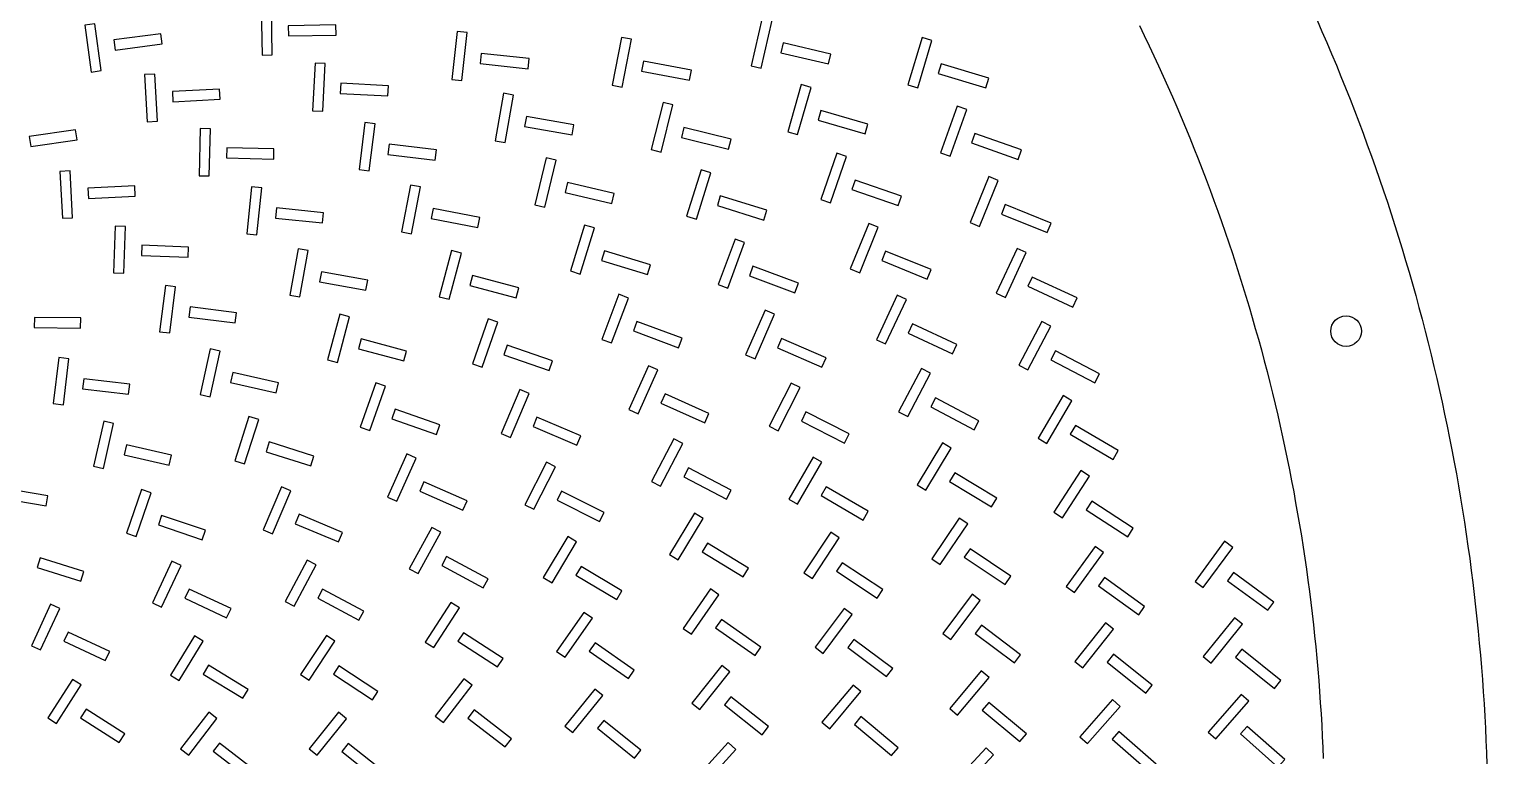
# Model space of a CAD drawing. Header units: millimetres. Extents: x -195 to 195, y -219 to 195.
# Drawn here: x 52.1 to 194.9, y 6.9 to 78.2 of the extents above; entities that cross this region are included whole.
import ezdxf

# ---------------------------------------------------------------- set-up
doc = ezdxf.new("R2010")
doc.units = ezdxf.units.MM
for name, color, linetype in [('NPTH', 9, 'Continuous'), ('OUTLINE', 7, 'Continuous'), ('TOP_CU', 1, 'Continuous'), ('TOP_SLOT', 3, 'Continuous')]:
    doc.layers.add(name, color=color, linetype=linetype)

msp = doc.modelspace()

# ---------------------------------------------------------------- linework, layer by layer
at = {"layer": 'NPTH'}
msp.add_circle((181.11, 48.53), 1.5, dxfattribs=at)
at = {"layer": 'OUTLINE'}
msp.add_lwpolyline([(178.27, 79.02), (178.75, 77.93), (179.23, 76.83), (179.7, 75.73), (180.16, 74.62), (180.61, 73.52), (181.06, 72.41), (181.5, 71.29), (181.93, 70.18), (182.36, 69.06), (182.78, 67.94), (183.19, 66.82), (183.6, 65.69), (184, 64.57), (184.39, 63.44), (184.78, 62.3), (185.16, 61.17), (185.53, 60.03), (185.89, 58.89), (186.25, 57.75), (186.6, 56.61), (186.95, 55.46), (187.28, 54.31), (187.61, 53.16), (187.94, 52.01), (188.25, 50.85), (188.56, 49.7), (188.86, 48.54), (189.16, 47.38), (189.44, 46.22), (189.72, 45.06), (190, 43.89), (190.26, 42.72), (190.52, 41.56), (190.77, 40.39), (191.02, 39.22), (191.25, 38.04), (191.48, 36.87), (191.71, 35.69), (191.92, 34.52), (192.13, 33.34), (192.33, 32.16), (192.52, 30.98), (192.71, 29.8), (192.89, 28.61), (193.06, 27.43), (193.23, 26.24), (193.38, 25.06), (193.53, 23.87), (193.68, 22.68), (193.81, 21.49), (193.94, 20.3), (194.06, 19.11), (194.17, 17.92), (194.28, 16.73), (194.38, 15.54), (194.47, 14.35), (194.56, 13.15), (194.63, 11.96), (194.7, 10.76), (194.77, 9.57), (194.82, 8.37), (194.87, 7.18), (194.91, 5.98)], dxfattribs=at)
at = {"layer": 'TOP_CU'}
for points in [[(74.88, 75.61), (75.88, 75.63), (75.8, 80.3), (74.8, 80.28)], [(58.12, 73.95), (59.11, 74.09), (58.5, 78.68), (57.51, 78.54)], [(77.45, 78.49), (77.46, 77.49), (82.14, 77.57), (82.12, 78.57)], [(122.8, 74.56), (123.78, 74.33), (124.87, 79.02), (123.9, 79.25)], [(60.5, 76.1), (65.09, 76.72), (64.95, 77.71), (60.36, 77.09)], [(93.47, 73.23), (94.47, 73.12), (94.98, 77.81), (93.99, 77.92)], [(109.2, 72.66), (110.18, 72.47), (111.07, 77.16), (110.09, 77.34)], [(138.17, 72.69), (139.13, 72.4), (140.53, 77.05), (139.57, 77.34)], [(96.36, 75.78), (96.26, 74.79), (100.95, 74.27), (101.06, 75.27)], [(125.95, 76.81), (125.72, 75.83), (130.4, 74.74), (130.63, 75.71)], [(79.83, 70.15), (80.83, 70.1), (81.07, 74.77), (80.07, 74.82)], [(112.08, 74.03), (116.76, 73.14), (116.95, 74.12), (112.27, 75.01)], [(141.43, 74.76), (141.15, 73.8), (145.8, 72.41), (146.09, 73.36)], [(63.62, 69.07), (64.62, 69.13), (64.36, 73.75), (63.36, 73.69)], [(66.1, 72.03), (66.15, 71.03), (70.78, 71.28), (70.72, 72.28)], [(82.59, 72.85), (82.54, 71.85), (87.21, 71.61), (87.26, 72.6)], [(97.74, 67.21), (98.72, 67.03), (99.53, 71.68), (98.55, 71.86)], [(126.39, 68.09), (127.35, 67.81), (128.69, 72.43), (127.72, 72.71)], [(113.02, 66.34), (113.99, 66.1), (115.15, 70.72), (114.18, 70.96)], [(129.64, 70.17), (129.37, 69.21), (133.99, 67.87), (134.26, 68.83)], [(141.38, 66.01), (142.32, 65.68), (143.94, 70.26), (143, 70.59)], [(84.39, 64.37), (85.38, 64.24), (85.95, 68.88), (84.95, 69)], [(100.61, 68.59), (105.26, 67.79), (105.44, 68.77), (100.79, 69.58)], [(52.07, 67.63), (52.22, 66.64), (56.75, 67.29), (56.61, 68.28)], [(68.71, 63.77), (69.71, 63.75), (69.82, 68.37), (68.82, 68.4)], [(116.22, 68.51), (115.97, 67.54), (120.6, 66.39), (120.84, 67.36)], [(144.74, 67.93), (144.4, 66.99), (148.98, 65.37), (149.31, 66.31)], [(71.42, 66.52), (71.4, 65.52), (76.02, 65.41), (76.05, 66.41)], [(87.33, 66.86), (87.21, 65.87), (91.85, 65.3), (91.97, 66.3)], [(129.63, 61.44), (130.58, 61.12), (132.15, 65.66), (131.21, 65.99)], [(101.62, 60.93), (102.6, 60.7), (103.69, 65.29), (102.72, 65.52)], [(116.48, 59.81), (117.44, 59.51), (118.85, 64.06), (117.9, 64.36)], [(55.31, 59.61), (56.31, 59.66), (56.07, 64.24), (55.07, 64.18)], [(88.54, 58.28), (89.52, 58.09), (90.4, 62.67), (89.42, 62.86)], [(104.81, 63.11), (104.58, 62.14), (109.17, 61.04), (109.4, 62.02)], [(132.99, 63.35), (132.67, 62.41), (137.21, 60.84), (137.54, 61.78)], [(144.26, 59.19), (145.19, 58.81), (147.02, 63.31), (146.1, 63.69)], [(57.82, 62.54), (57.88, 61.54), (62.45, 61.78), (62.4, 62.78)], [(73.38, 58.09), (74.37, 57.99), (74.85, 62.59), (73.85, 62.69)], [(119.79, 61.8), (119.5, 60.84), (124.05, 59.43), (124.34, 60.39)], [(76.29, 60.62), (76.19, 59.62), (80.8, 59.15), (80.9, 60.15)], [(91.65, 60.56), (91.46, 59.58), (96.04, 58.7), (96.23, 59.68)], [(147.71, 60.95), (147.33, 60.02), (151.83, 58.19), (152.2, 59.11)], [(60.33, 54.26), (61.33, 54.22), (61.5, 58.8), (60.5, 58.83)], [(105.11, 54.43), (106.07, 54.13), (107.45, 58.65), (106.49, 58.94)], [(132.53, 54.64), (133.46, 54.26), (135.27, 58.72), (134.34, 59.1)], [(119.57, 53.09), (120.51, 52.74), (122.17, 57.21), (121.24, 57.56)], [(63.09, 56.95), (63.06, 55.95), (67.63, 55.78), (67.67, 56.77)], [(77.59, 52.06), (78.57, 51.88), (79.4, 56.43), (78.42, 56.61)], [(92.25, 51.91), (93.22, 51.66), (94.42, 56.17), (93.45, 56.43)], [(108.43, 56.4), (108.14, 55.45), (112.65, 54.07), (112.94, 55.02)], [(135.99, 56.37), (135.61, 55.45), (140.07, 53.64), (140.45, 54.57)], [(146.82, 52.24), (147.73, 51.82), (149.77, 56.23), (148.87, 56.65)], [(80.69, 54.35), (80.51, 53.37), (85.06, 52.54), (85.24, 53.52)], [(122.99, 54.89), (122.64, 53.96), (127.1, 52.29), (127.45, 53.23)], [(64.84, 48.47), (65.83, 48.35), (66.41, 52.89), (65.42, 53.02)], [(95.51, 53.98), (95.25, 53.01), (99.77, 51.81), (100.03, 52.78)], [(150.35, 53.83), (149.92, 52.93), (154.33, 50.88), (154.75, 51.79)], [(108.18, 47.72), (109.12, 47.37), (110.78, 51.78), (109.84, 52.14)], [(135.99, 47.27), (138.02, 51.63), (137.11, 52.05), (135.08, 47.69)], [(67.84, 50.9), (67.71, 49.91), (72.25, 49.33), (72.38, 50.32)], [(81.3, 45.72), (82.27, 45.46), (83.46, 49.93), (82.49, 50.19)], [(122.27, 46.22), (123.19, 45.81), (125.1, 50.18), (124.19, 50.58)], [(52.57, 49.87), (52.56, 48.87), (57.1, 48.83), (57.11, 49.83)], [(95.51, 45.31), (96.46, 44.99), (97.97, 49.4), (97.03, 49.73)], [(111.27, 48.55), (115.69, 46.89), (116.04, 47.83), (111.62, 49.48)], [(138.62, 49.25), (138.2, 48.34), (142.55, 46.31), (142.98, 47.21)], [(149.05, 45.18), (149.93, 44.72), (152.18, 49.02), (151.3, 49.48)], [(84.58, 47.76), (84.32, 46.79), (88.79, 45.6), (89.05, 46.57)], [(98.91, 47.14), (98.59, 46.2), (103.01, 44.68), (103.33, 45.63)], [(125.79, 47.82), (125.38, 46.9), (129.75, 44.99), (130.15, 45.9)], [(54.42, 41.43), (55.42, 41.31), (55.94, 45.81), (54.95, 45.93)], [(68.81, 42.31), (69.78, 42.09), (70.78, 46.56), (69.8, 46.78)], [(152.64, 46.6), (152.18, 45.72), (156.48, 43.46), (156.94, 44.35)], [(72.01, 44.46), (71.8, 43.48), (76.27, 42.49), (76.48, 43.46)], [(110.83, 40.83), (111.75, 40.42), (113.68, 44.73), (112.76, 45.14)], [(137.26, 40.62), (138.15, 40.15), (140.4, 44.4), (139.52, 44.87)], [(57.41, 43.86), (57.3, 42.87), (61.8, 42.34), (61.92, 43.33)], [(84.51, 39.1), (85.45, 38.77), (86.99, 43.13), (86.04, 43.46)], [(124.58, 39.2), (125.47, 38.74), (127.63, 42.99), (126.74, 43.44)], [(98.31, 38.49), (99.23, 38.1), (101.05, 42.41), (100.13, 42.8)], [(114.37, 42.38), (113.96, 41.47), (118.27, 39.54), (118.68, 40.45)], [(140.88, 41.99), (140.41, 41.11), (144.66, 38.85), (145.12, 39.74)], [(150.93, 38.02), (151.8, 37.52), (154.25, 41.7), (153.39, 42.21)], [(73.15, 35.5), (74.55, 39.87), (73.59, 40.17), (72.2, 35.81)], [(87.94, 40.88), (87.6, 39.93), (91.97, 38.4), (92.3, 39.34)], [(101.44, 39.16), (105.74, 37.35), (106.13, 38.27), (101.82, 40.09)], [(128.18, 40.6), (127.73, 39.71), (131.97, 37.55), (132.43, 38.44)], [(58.35, 35.27), (59.33, 35.04), (60.33, 39.47), (59.36, 39.69)], [(154.59, 39.27), (154.09, 38.41), (158.28, 35.95), (158.78, 36.82)], [(61.59, 37.37), (61.37, 36.39), (65.79, 35.39), (66.01, 36.36)], [(75.59, 37.66), (75.28, 36.7), (79.65, 35.31), (79.95, 36.26)], [(113.05, 33.79), (113.93, 33.33), (116.13, 37.5), (115.24, 37.97)], [(139.08, 33.45), (139.94, 32.94), (142.41, 37.06), (141.55, 37.58)], [(87.18, 32.25), (88.1, 31.85), (89.97, 36.08), (89.06, 36.48)], [(126.49, 32.06), (127.35, 31.56), (129.75, 35.67), (128.88, 36.18)], [(100.62, 31.5), (101.51, 31.05), (103.63, 35.21), (102.74, 35.66)], [(116.68, 35.12), (116.21, 34.23), (120.39, 32.04), (120.85, 32.92)], [(142.76, 34.63), (142.24, 33.77), (146.37, 31.3), (146.88, 32.16)], [(152.48, 30.78), (153.32, 30.23), (155.97, 34.3), (155.13, 34.85)], [(49.48, 33.14), (49.3, 32.16), (53.72, 31.38), (53.9, 32.36)], [(61.6, 28.72), (62.55, 28.4), (64.02, 32.68), (63.07, 33.01)], [(74.99, 29.03), (75.91, 28.64), (77.69, 32.86), (76.77, 33.24)], [(90.74, 33.75), (90.33, 32.84), (94.56, 30.96), (94.97, 31.88)], [(130.16, 33.25), (129.66, 32.39), (133.78, 30), (134.28, 30.86)], [(104.24, 32.84), (103.79, 31.95), (107.95, 29.84), (108.41, 30.73)], [(156.19, 31.85), (155.65, 31.01), (159.71, 28.36), (160.26, 29.2)], [(65.04, 30.46), (64.72, 29.52), (69, 28.05), (69.33, 28.99)], [(78.53, 30.56), (78.14, 29.64), (82.36, 27.85), (82.75, 28.77)], [(114.82, 26.63), (115.67, 26.11), (118.12, 30.14), (117.27, 30.66)], [(140.52, 26.2), (141.35, 25.64), (144.03, 29.63), (143.2, 30.19)], [(89.31, 25.21), (90.19, 24.74), (92.39, 28.8), (91.51, 29.28)], [(127.99, 24.82), (128.82, 24.27), (131.45, 28.25), (130.61, 28.8)], [(102.44, 24.36), (103.3, 23.85), (105.7, 27.85), (104.84, 28.37)], [(118.52, 27.72), (118, 26.87), (122.03, 24.42), (122.55, 25.27)], [(144.26, 27.18), (143.7, 26.35), (147.69, 23.67), (148.25, 24.5)], [(154.49, 22.89), (157.33, 26.82), (156.52, 27.41), (153.68, 23.47)], [(166.31, 23.96), (167.11, 23.37), (170.01, 27.32), (169.21, 27.91)], [(53.14, 26.29), (52.84, 25.34), (57.12, 23.99), (57.42, 24.94)], [(64.13, 21.87), (65.03, 21.44), (66.96, 25.55), (66.05, 25.97)], [(77.15, 22.02), (78.03, 21.55), (80.19, 25.59), (79.31, 26.06)], [(92.97, 26.43), (92.5, 25.55), (96.56, 23.35), (97.04, 24.23)], [(131.72, 25.81), (131.17, 24.98), (135.15, 22.35), (135.7, 23.19)], [(106.14, 25.45), (105.63, 24.59), (109.64, 22.19), (110.15, 23.05)], [(157.44, 24.37), (156.85, 23.56), (160.79, 20.71), (161.37, 21.53)], [(170.07, 24.86), (169.48, 24.05), (173.43, 21.15), (174.02, 21.95)], [(67.73, 23.23), (67.31, 22.32), (71.41, 20.4), (71.84, 21.31)], [(80.81, 23.22), (80.34, 22.34), (84.38, 20.18), (84.85, 21.06)], [(116.14, 19.37), (116.96, 18.8), (119.65, 22.66), (118.83, 23.24)], [(52.27, 17.67), (53.17, 17.25), (55.07, 21.32), (54.16, 21.74)], [(90.87, 18.03), (91.71, 17.49), (94.23, 21.37), (93.39, 21.91)], [(141.58, 18.88), (142.38, 18.28), (145.27, 22.12), (144.47, 22.72)], [(103.75, 17.11), (104.57, 16.54), (107.25, 20.37), (106.43, 20.94)], [(119.9, 20.23), (119.33, 19.41), (123.2, 16.71), (123.77, 17.53)], [(129.88, 16.92), (132.72, 20.74), (131.92, 21.33), (129.08, 17.52)], [(167.11, 16.6), (167.89, 15.97), (170.97, 19.79), (170.19, 20.41)], [(55.46, 18.11), (59.52, 16.21), (59.95, 17.11), (55.88, 19.01)], [(65.9, 14.78), (66.75, 14.26), (69.11, 18.13), (68.25, 18.65)], [(78.65, 14.85), (79.49, 14.3), (82.01, 18.12), (81.18, 18.67)], [(94.62, 18.95), (94.07, 18.11), (97.95, 15.59), (98.5, 16.43)], [(145.37, 19.67), (144.77, 18.87), (148.61, 15.98), (149.21, 16.78)], [(154.52, 16.12), (155.31, 15.49), (158.33, 19.29), (157.55, 19.91)], [(107.53, 17.94), (106.95, 17.12), (110.78, 14.44), (111.35, 15.26)], [(132.86, 18.29), (132.27, 17.49), (136.08, 14.64), (136.68, 15.44)], [(170.91, 17.32), (170.29, 16.54), (174.1, 13.47), (174.73, 14.25)], [(69.63, 15.75), (69.11, 14.89), (72.99, 12.54), (73.51, 13.39)], [(117, 12.04), (117.78, 11.42), (120.71, 15.11), (119.93, 15.73)], [(158.33, 16.83), (157.7, 16.05), (161.5, 13.02), (162.12, 13.81)], [(53.88, 10.59), (54.72, 10.05), (57.14, 13.83), (56.29, 14.37)], [(82.42, 15.71), (81.87, 14.87), (85.69, 12.35), (86.24, 13.19)], [(91.86, 10.75), (92.65, 10.14), (95.47, 13.8), (94.67, 14.41)], [(142.27, 11.51), (143.04, 10.87), (146.12, 14.56), (145.35, 15.2)], [(104.56, 9.79), (105.34, 9.16), (108.27, 12.79), (107.49, 13.42)], [(129.75, 10.16), (130.52, 9.51), (133.57, 13.17), (132.81, 13.81)], [(167.59, 9.2), (168.34, 8.54), (171.58, 12.22), (170.83, 12.88)], [(57.64, 11.44), (57.1, 10.59), (60.88, 8.18), (61.42, 9.02)], [(120.81, 12.66), (120.19, 11.88), (123.88, 8.94), (124.5, 9.73)], [(146.09, 12.11), (145.45, 11.34), (149.14, 8.26), (149.78, 9.03)], [(155.02, 8.73), (155.77, 8.07), (158.97, 11.72), (158.22, 12.38)], [(67.69, 6.93), (70.45, 10.53), (69.65, 11.14), (66.89, 7.54)], [(79.5, 7.56), (80.28, 6.94), (83.14, 10.51), (82.36, 11.14)], [(95.66, 11.37), (95.06, 10.57), (98.72, 7.76), (99.33, 8.55)], [(108.38, 10.35), (107.75, 9.57), (111.38, 6.63), (112.01, 7.41)], [(132.93, 9.95), (136.58, 6.89), (137.22, 7.66), (133.57, 10.71)], [(158.85, 9.26), (158.19, 8.51), (161.84, 5.31), (162.5, 6.06)], [(171.42, 9.76), (170.76, 9.01), (174.44, 5.77), (175.1, 6.52)], [(70.71, 8.1), (70.1, 7.31), (73.7, 4.55), (74.31, 5.34)], [(83.33, 8.08), (82.7, 7.3), (86.27, 4.44), (86.9, 5.22)], [(117.4, 4.67), (118.14, 4), (121.3, 7.5), (120.56, 8.17)], [(142.57, 4.12), (143.3, 3.44), (146.57, 6.97), (145.84, 7.65)]]:
    msp.add_lwpolyline(points, close=True, dxfattribs=at)
msp.add_lwpolyline([(160.86, 78.51), (161.34, 77.52), (161.81, 76.53), (162.28, 75.54), (162.74, 74.54), (163.2, 73.54), (163.64, 72.54), (164.09, 71.53), (164.52, 70.52), (164.95, 69.51), (165.37, 68.5), (165.79, 67.48), (166.2, 66.47), (166.61, 65.44), (167.01, 64.42), (167.4, 63.4), (167.78, 62.37), (168.16, 61.34), (168.54, 60.3), (168.9, 59.27), (169.26, 58.23), (169.62, 57.19), (169.97, 56.15), (170.31, 55.11), (170.64, 54.06), (170.97, 53.01), (171.29, 51.96), (171.61, 50.91), (171.92, 49.86), (172.22, 48.8), (172.52, 47.74), (172.81, 46.68), (173.09, 45.62), (173.37, 44.56), (173.64, 43.49), (173.9, 42.43), (174.16, 41.36), (174.41, 40.29), (174.65, 39.22), (174.89, 38.15), (175.12, 37.07), (175.34, 36), (175.56, 34.92), (175.77, 33.84), (175.98, 32.76), (176.17, 31.68), (176.36, 30.6), (176.55, 29.52), (176.73, 28.44), (176.9, 27.35), (177.06, 26.26), (177.22, 25.18), (177.37, 24.09), (177.52, 23), (177.65, 21.91), (177.78, 20.82), (177.91, 19.73), (178.03, 18.64), (178.14, 17.55), (178.24, 16.45), (178.34, 15.36), (178.43, 14.26), (178.51, 13.17), (178.59, 12.07), (178.66, 10.98), (178.73, 9.88), (178.78, 8.78), (178.83, 7.69), (178.88, 6.59)], dxfattribs=at)
at = {"layer": 'TOP_SLOT'}
for points in [[(75.8, 80.3), (74.8, 80.28), (74.88, 75.61), (75.88, 75.63)], [(58.5, 78.68), (57.51, 78.54), (58.12, 73.95), (59.11, 74.09)], [(82.14, 77.57), (82.12, 78.57), (77.45, 78.49), (77.46, 77.49)], [(124.87, 79.02), (123.9, 79.25), (122.8, 74.56), (123.78, 74.33)], [(65.09, 76.72), (64.95, 77.71), (60.36, 77.09), (60.5, 76.1)], [(94.98, 77.81), (93.99, 77.92), (93.47, 73.23), (94.47, 73.12)], [(111.07, 77.16), (110.09, 77.34), (109.2, 72.66), (110.18, 72.47)], [(140.53, 77.05), (139.57, 77.34), (138.17, 72.69), (139.13, 72.4)], [(100.95, 74.27), (101.06, 75.27), (96.36, 75.78), (96.26, 74.79)], [(130.4, 74.74), (130.63, 75.71), (125.95, 76.81), (125.72, 75.83)], [(81.07, 74.77), (80.07, 74.82), (79.83, 70.15), (80.83, 70.1)], [(116.76, 73.14), (116.95, 74.12), (112.27, 75.01), (112.08, 74.03)], [(145.8, 72.41), (146.09, 73.36), (141.43, 74.76), (141.15, 73.8)], [(64.36, 73.75), (63.36, 73.69), (63.62, 69.07), (64.62, 69.13)], [(70.78, 71.28), (70.72, 72.28), (66.1, 72.03), (66.15, 71.03)], [(87.21, 71.61), (87.26, 72.6), (82.59, 72.85), (82.54, 71.85)], [(99.53, 71.68), (98.55, 71.86), (97.74, 67.21), (98.72, 67.03)], [(128.69, 72.43), (127.72, 72.71), (126.39, 68.09), (127.35, 67.81)], [(115.15, 70.72), (114.18, 70.96), (113.02, 66.34), (113.99, 66.1)], [(133.99, 67.87), (134.26, 68.83), (129.64, 70.17), (129.37, 69.21)], [(143.94, 70.26), (143, 70.59), (141.38, 66.01), (142.32, 65.68)], [(85.95, 68.88), (84.95, 69), (84.39, 64.37), (85.38, 64.24)], [(105.26, 67.79), (105.44, 68.77), (100.79, 69.58), (100.61, 68.59)], [(56.75, 67.29), (56.61, 68.28), (52.07, 67.63), (52.22, 66.64)], [(69.82, 68.37), (68.82, 68.4), (68.71, 63.77), (69.71, 63.75)], [(120.6, 66.39), (120.84, 67.36), (116.22, 68.51), (115.97, 67.54)], [(148.98, 65.37), (149.31, 66.31), (144.74, 67.93), (144.4, 66.99)], [(76.02, 65.41), (76.05, 66.41), (71.42, 66.52), (71.4, 65.52)], [(91.85, 65.3), (91.97, 66.3), (87.33, 66.86), (87.21, 65.87)], [(132.15, 65.66), (131.21, 65.99), (129.63, 61.44), (130.58, 61.12)], [(103.69, 65.29), (102.72, 65.52), (101.62, 60.93), (102.6, 60.7)], [(118.85, 64.06), (117.9, 64.36), (116.48, 59.81), (117.44, 59.51)], [(56.07, 64.24), (55.07, 64.18), (55.31, 59.61), (56.31, 59.66)], [(90.4, 62.67), (89.42, 62.86), (88.54, 58.28), (89.52, 58.09)], [(109.17, 61.04), (109.4, 62.02), (104.81, 63.11), (104.58, 62.14)], [(137.21, 60.84), (137.54, 61.78), (132.99, 63.35), (132.67, 62.41)], [(147.02, 63.31), (146.1, 63.69), (144.26, 59.19), (145.19, 58.81)], [(62.45, 61.78), (62.4, 62.78), (57.82, 62.54), (57.88, 61.54)], [(74.85, 62.59), (73.85, 62.69), (73.38, 58.09), (74.37, 57.99)], [(124.05, 59.43), (124.34, 60.39), (119.79, 61.8), (119.5, 60.84)], [(80.8, 59.15), (80.9, 60.15), (76.29, 60.62), (76.19, 59.62)], [(96.04, 58.7), (96.23, 59.68), (91.65, 60.56), (91.46, 59.58)], [(151.83, 58.19), (152.2, 59.11), (147.71, 60.95), (147.33, 60.02)], [(61.5, 58.8), (60.5, 58.83), (60.33, 54.26), (61.33, 54.22)], [(107.45, 58.65), (106.49, 58.94), (105.11, 54.43), (106.07, 54.13)], [(135.27, 58.72), (134.34, 59.1), (132.53, 54.64), (133.46, 54.26)], [(122.17, 57.21), (121.24, 57.56), (119.57, 53.09), (120.51, 52.74)], [(67.63, 55.78), (67.67, 56.77), (63.09, 56.95), (63.06, 55.95)], [(79.4, 56.43), (78.42, 56.61), (77.59, 52.06), (78.57, 51.88)], [(94.42, 56.17), (93.45, 56.43), (92.25, 51.91), (93.22, 51.66)], [(112.65, 54.07), (112.94, 55.02), (108.43, 56.4), (108.14, 55.45)], [(140.07, 53.64), (140.45, 54.57), (135.99, 56.37), (135.61, 55.45)], [(149.77, 56.23), (148.87, 56.65), (146.82, 52.24), (147.73, 51.82)], [(85.06, 52.54), (85.24, 53.52), (80.69, 54.35), (80.51, 53.37)], [(127.1, 52.29), (127.45, 53.23), (122.99, 54.89), (122.64, 53.96)], [(66.41, 52.89), (65.42, 53.02), (64.84, 48.47), (65.83, 48.35)], [(99.77, 51.81), (100.03, 52.78), (95.51, 53.98), (95.25, 53.01)], [(154.33, 50.88), (154.75, 51.79), (150.35, 53.83), (149.92, 52.93)], [(110.78, 51.78), (109.84, 52.14), (108.18, 47.72), (109.12, 47.37)], [(138.02, 51.63), (137.11, 52.05), (135.08, 47.69), (135.99, 47.27)], [(72.25, 49.33), (72.38, 50.32), (67.84, 50.9), (67.71, 49.91)], [(83.46, 49.93), (82.49, 50.19), (81.3, 45.72), (82.27, 45.46)], [(125.1, 50.18), (124.19, 50.58), (122.27, 46.22), (123.19, 45.81)], [(57.1, 48.83), (57.11, 49.83), (52.57, 49.87), (52.56, 48.87)], [(97.97, 49.4), (97.03, 49.73), (95.51, 45.31), (96.46, 44.99)], [(115.69, 46.89), (116.04, 47.83), (111.62, 49.48), (111.27, 48.55)], [(142.55, 46.31), (142.98, 47.21), (138.62, 49.25), (138.2, 48.34)], [(152.18, 49.02), (151.3, 49.48), (149.05, 45.18), (149.93, 44.72)], [(88.79, 45.6), (89.05, 46.57), (84.58, 47.76), (84.32, 46.79)], [(103.01, 44.68), (103.33, 45.63), (98.91, 47.14), (98.59, 46.2)], [(129.75, 44.99), (130.15, 45.9), (125.79, 47.82), (125.38, 46.9)], [(55.94, 45.81), (54.95, 45.93), (54.42, 41.43), (55.42, 41.31)], [(70.78, 46.56), (69.8, 46.78), (68.81, 42.31), (69.78, 42.09)], [(156.48, 43.46), (156.94, 44.35), (152.64, 46.6), (152.18, 45.72)], [(76.27, 42.49), (76.48, 43.46), (72.01, 44.46), (71.8, 43.48)], [(113.68, 44.73), (112.76, 45.14), (110.83, 40.83), (111.75, 40.42)], [(140.4, 44.4), (139.52, 44.87), (137.26, 40.62), (138.15, 40.15)], [(61.8, 42.34), (61.92, 43.33), (57.41, 43.86), (57.3, 42.87)], [(86.99, 43.13), (86.04, 43.46), (84.51, 39.1), (85.45, 38.77)], [(127.63, 42.99), (126.74, 43.44), (124.58, 39.2), (125.47, 38.74)], [(101.05, 42.41), (100.13, 42.8), (98.31, 38.49), (99.23, 38.1)], [(118.27, 39.54), (118.68, 40.45), (114.37, 42.38), (113.96, 41.47)], [(144.66, 38.85), (145.12, 39.74), (140.88, 41.99), (140.41, 41.11)], [(154.25, 41.7), (153.39, 42.21), (150.93, 38.02), (151.8, 37.52)], [(74.55, 39.87), (73.59, 40.17), (72.2, 35.81), (73.15, 35.5)], [(91.97, 38.4), (92.3, 39.34), (87.94, 40.88), (87.6, 39.93)], [(105.74, 37.35), (106.13, 38.27), (101.82, 40.09), (101.44, 39.16)], [(131.97, 37.55), (132.43, 38.44), (128.18, 40.6), (127.73, 39.71)], [(60.33, 39.47), (59.36, 39.69), (58.35, 35.27), (59.33, 35.04)], [(158.28, 35.95), (158.78, 36.82), (154.59, 39.27), (154.09, 38.41)], [(65.79, 35.39), (66.01, 36.36), (61.59, 37.37), (61.37, 36.39)], [(79.65, 35.31), (79.95, 36.26), (75.59, 37.66), (75.28, 36.7)], [(116.13, 37.5), (115.24, 37.97), (113.05, 33.79), (113.93, 33.33)], [(142.41, 37.06), (141.55, 37.58), (139.08, 33.45), (139.94, 32.94)], [(89.97, 36.08), (89.06, 36.48), (87.18, 32.25), (88.1, 31.85)], [(129.75, 35.67), (128.88, 36.18), (126.49, 32.06), (127.35, 31.56)], [(103.63, 35.21), (102.74, 35.66), (100.62, 31.5), (101.51, 31.05)], [(120.39, 32.04), (120.85, 32.92), (116.68, 35.12), (116.21, 34.23)], [(146.37, 31.3), (146.88, 32.16), (142.76, 34.63), (142.24, 33.77)], [(155.97, 34.3), (155.13, 34.85), (152.48, 30.78), (153.32, 30.23)], [(53.72, 31.38), (53.9, 32.36), (49.48, 33.14), (49.3, 32.16)], [(64.02, 32.68), (63.07, 33.01), (61.6, 28.72), (62.55, 28.4)], [(77.69, 32.86), (76.77, 33.24), (74.99, 29.03), (75.91, 28.64)], [(94.56, 30.96), (94.97, 31.88), (90.74, 33.75), (90.33, 32.84)], [(133.78, 30), (134.28, 30.86), (130.16, 33.25), (129.66, 32.39)], [(107.95, 29.84), (108.41, 30.73), (104.24, 32.84), (103.79, 31.95)], [(159.71, 28.36), (160.26, 29.2), (156.19, 31.85), (155.65, 31.01)], [(69, 28.05), (69.33, 28.99), (65.04, 30.46), (64.72, 29.52)], [(82.36, 27.85), (82.75, 28.77), (78.53, 30.56), (78.14, 29.64)], [(118.12, 30.14), (117.27, 30.66), (114.82, 26.63), (115.67, 26.11)], [(144.03, 29.63), (143.2, 30.19), (140.52, 26.2), (141.35, 25.64)], [(92.39, 28.8), (91.51, 29.28), (89.31, 25.21), (90.19, 24.74)], [(131.45, 28.25), (130.61, 28.8), (127.99, 24.82), (128.82, 24.27)], [(105.7, 27.85), (104.84, 28.37), (102.44, 24.36), (103.3, 23.85)], [(122.03, 24.42), (122.55, 25.27), (118.52, 27.72), (118, 26.87)], [(147.69, 23.67), (148.25, 24.5), (144.26, 27.18), (143.7, 26.35)], [(157.33, 26.82), (156.52, 27.41), (153.68, 23.47), (154.49, 22.89)], [(170.01, 27.32), (169.21, 27.91), (166.31, 23.96), (167.11, 23.37)], [(57.12, 23.99), (57.42, 24.94), (53.14, 26.29), (52.84, 25.34)], [(66.96, 25.55), (66.05, 25.97), (64.13, 21.87), (65.03, 21.44)], [(80.19, 25.59), (79.31, 26.06), (77.15, 22.02), (78.03, 21.55)], [(96.56, 23.35), (97.04, 24.23), (92.97, 26.43), (92.5, 25.55)], [(135.15, 22.35), (135.7, 23.19), (131.72, 25.81), (131.17, 24.98)], [(109.64, 22.19), (110.15, 23.05), (106.14, 25.45), (105.63, 24.59)], [(160.79, 20.71), (161.37, 21.53), (157.44, 24.37), (156.85, 23.56)], [(173.43, 21.15), (174.02, 21.95), (170.07, 24.86), (169.48, 24.05)], [(71.41, 20.4), (71.84, 21.31), (67.73, 23.23), (67.31, 22.32)], [(84.38, 20.18), (84.85, 21.06), (80.81, 23.22), (80.34, 22.34)], [(119.65, 22.66), (118.83, 23.24), (116.14, 19.37), (116.96, 18.8)], [(55.07, 21.32), (54.16, 21.74), (52.27, 17.67), (53.17, 17.25)], [(94.23, 21.37), (93.39, 21.91), (90.87, 18.03), (91.71, 17.49)], [(145.27, 22.12), (144.47, 22.72), (141.58, 18.88), (142.38, 18.28)], [(107.25, 20.37), (106.43, 20.94), (103.75, 17.11), (104.57, 16.54)], [(123.2, 16.71), (123.77, 17.53), (119.9, 20.23), (119.33, 19.41)], [(132.72, 20.74), (131.92, 21.33), (129.08, 17.52), (129.88, 16.92)], [(170.97, 19.79), (170.19, 20.41), (167.11, 16.6), (167.89, 15.97)], [(59.52, 16.21), (59.95, 17.11), (55.88, 19.01), (55.46, 18.11)], [(69.11, 18.13), (68.25, 18.65), (65.9, 14.78), (66.75, 14.26)], [(82.01, 18.12), (81.18, 18.67), (78.65, 14.85), (79.49, 14.3)], [(97.95, 15.59), (98.5, 16.43), (94.62, 18.95), (94.07, 18.11)], [(148.61, 15.98), (149.21, 16.78), (145.37, 19.67), (144.77, 18.87)], [(158.33, 19.29), (157.55, 19.91), (154.52, 16.12), (155.31, 15.49)], [(110.78, 14.44), (111.35, 15.26), (107.53, 17.94), (106.95, 17.12)], [(136.08, 14.64), (136.68, 15.44), (132.86, 18.29), (132.27, 17.49)], [(174.1, 13.47), (174.73, 14.25), (170.91, 17.32), (170.29, 16.54)], [(72.99, 12.54), (73.51, 13.39), (69.63, 15.75), (69.11, 14.89)], [(120.71, 15.11), (119.93, 15.73), (117, 12.04), (117.78, 11.42)], [(161.5, 13.02), (162.12, 13.81), (158.33, 16.83), (157.7, 16.05)], [(57.14, 13.83), (56.29, 14.37), (53.88, 10.59), (54.72, 10.05)], [(85.69, 12.35), (86.24, 13.19), (82.42, 15.71), (81.87, 14.87)], [(95.47, 13.8), (94.67, 14.41), (91.86, 10.75), (92.65, 10.14)], [(146.12, 14.56), (145.35, 15.2), (142.27, 11.51), (143.04, 10.87)], [(108.27, 12.79), (107.49, 13.42), (104.56, 9.79), (105.34, 9.16)], [(133.57, 13.17), (132.81, 13.81), (129.75, 10.16), (130.52, 9.51)], [(171.58, 12.22), (170.83, 12.88), (167.59, 9.2), (168.34, 8.54)], [(60.88, 8.18), (61.42, 9.02), (57.64, 11.44), (57.1, 10.59)], [(123.88, 8.94), (124.5, 9.73), (120.81, 12.66), (120.19, 11.88)], [(149.14, 8.26), (149.78, 9.03), (146.09, 12.11), (145.45, 11.34)], [(158.97, 11.72), (158.22, 12.38), (155.02, 8.73), (155.77, 8.07)], [(70.45, 10.53), (69.65, 11.14), (66.89, 7.54), (67.69, 6.93)], [(83.14, 10.51), (82.36, 11.14), (79.5, 7.56), (80.28, 6.94)], [(98.72, 7.76), (99.33, 8.55), (95.66, 11.37), (95.06, 10.57)], [(111.38, 6.63), (112.01, 7.41), (108.38, 10.35), (107.75, 9.57)], [(136.58, 6.89), (137.22, 7.66), (133.57, 10.71), (132.93, 9.95)], [(161.84, 5.31), (162.5, 6.06), (158.85, 9.26), (158.19, 8.51)], [(174.44, 5.77), (175.1, 6.52), (171.42, 9.76), (170.76, 9.01)], [(73.7, 4.55), (74.31, 5.34), (70.71, 8.1), (70.1, 7.31)], [(86.27, 4.44), (86.9, 5.22), (83.33, 8.08), (82.7, 7.3)], [(121.3, 7.5), (120.56, 8.17), (117.4, 4.67), (118.14, 4)], [(146.57, 6.97), (145.84, 7.65), (142.57, 4.12), (143.3, 3.44)]]:
    msp.add_lwpolyline(points, close=True, dxfattribs=at)

doc.saveas('drawing.dxf')
